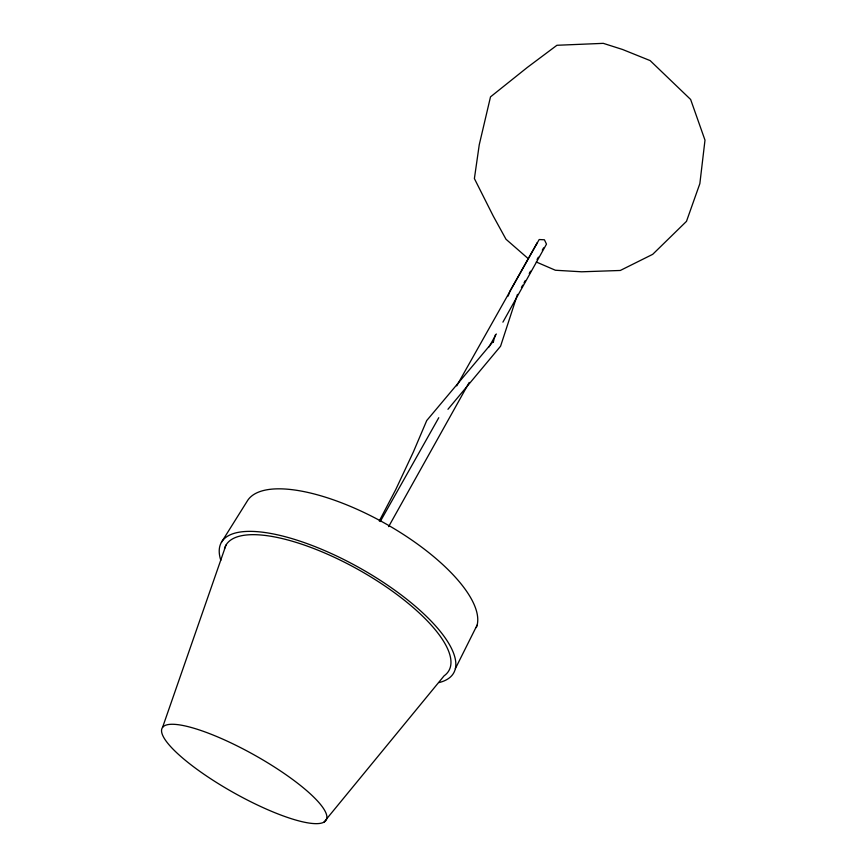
<?xml version="1.0" encoding="UTF-8"?>
<svg xmlns="http://www.w3.org/2000/svg" width="867" height="867" viewBox="0 0 867 867"><rect width="100%" height="100%" fill="white"/><g stroke="black" fill="none" stroke-linecap="round" stroke-linejoin="round"><path stroke-width="1.3" d="M517.48 294.39L500.573 346.215L447.957 409.289M495.523 334.608L492.998 342.313L493.659 340.894L426.737 420.538L413.386 451.924L395.688 489.692L379.291 520.991M508.17 296.08L510.034 290.965L537.085 242.966L536.554 244.104M162.541 727.446L226.005 545.061M455.359 668.652L477.132 625.085M388.644 526.627L469.22 382.434M489.031 346.973L496.303 333.968M502.903 322.156L546.492 244.136L544.411 239.78L539.176 239.541L456.725 385.858M521.425 287.476L522.736 285.145M524.036 282.815L525.337 280.485M529.249 273.495L530.55 271.165M537.063 259.515L538.374 257.185M542.276 250.195L543.587 247.864M380.245 521.544L438.767 417.71M221.432 542.319L247.128 501.278A130.917 48.498 29.3 0 1 382.466 521.956A130.917 48.498 29.3 0 1 476.33 627.556M323.965 822.144A94.037 21.491 29.3 0 0 223.252 739.345A94.037 21.491 29.3 0 0 185.451 760.402A94.037 21.491 29.3 0 0 323.965 822.144L444.121 675.805A127.904 43.686 29.3 0 0 363.208 572.383A127.904 43.686 29.3 0 0 224.499 548.573M536.305 262.007L555.389 270.244L581.627 271.794L620.295 270.471L652.699 254.334L686.48 221.356L699.853 183.641L704.99 140.151L690.641 99.477L650.131 60.592L622.495 49.462L603.302 43.35L556.928 45.279L527.309 67.442L490.505 96.876L479.256 144.735L474.39 178.58L493.258 216.067L505.992 239.249L527.96 258.409M220.814 560.299A133.247 45.528 29.3 0 1 359.577 567.874A133.247 45.528 29.3 0 1 439.038 682.567"/></g></svg>
